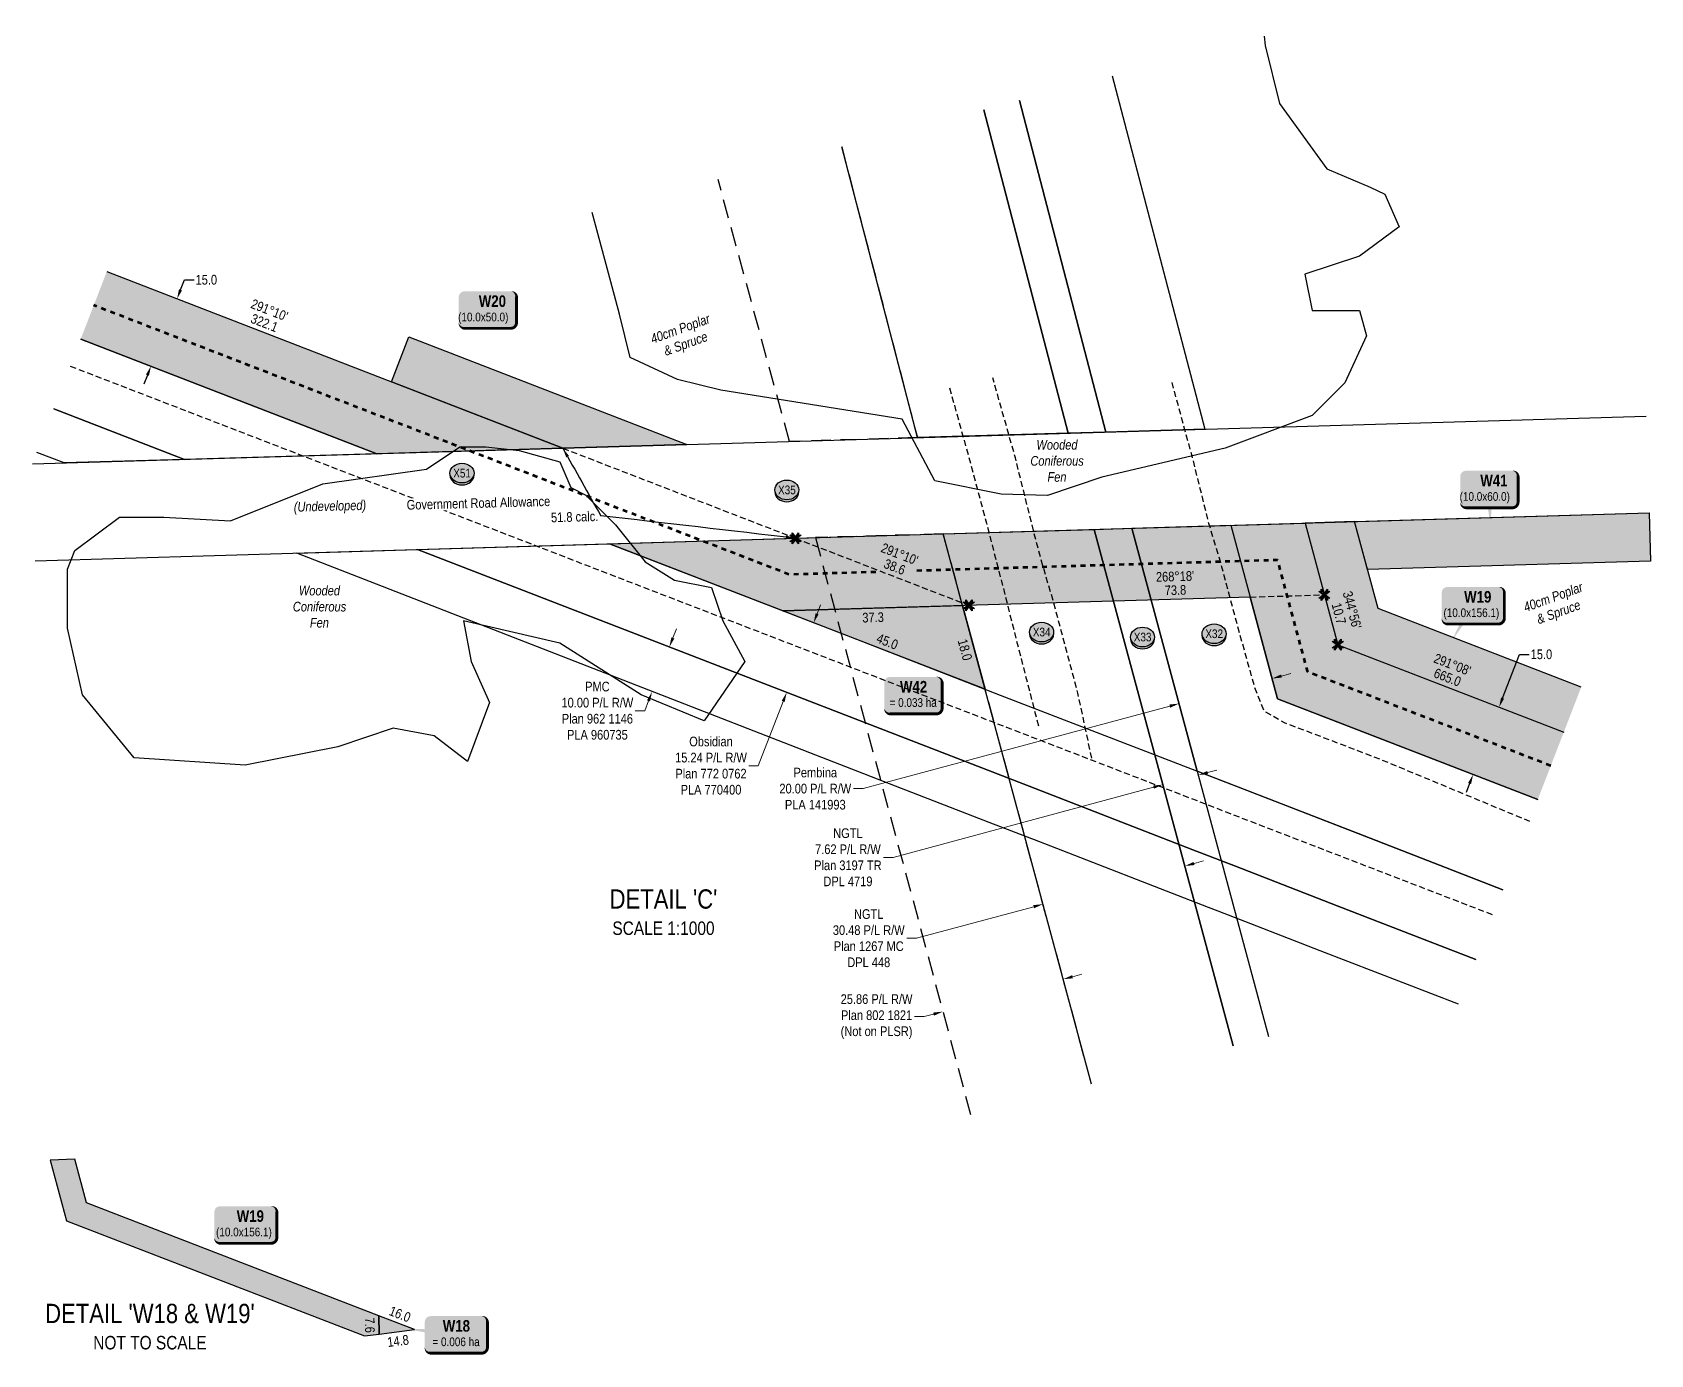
# Model space of a CAD drawing. Extents: x 633209 to 644713, y 5826006 to 5832721.
# Drawn here: x 640671 to 642350, y 5831349 to 5832721 of the extents above; entities that cross this region are included whole.
import ezdxf
from ezdxf.enums import TextEntityAlignment as Align

# ---------------------------------------------------------------- set-up
doc = ezdxf.new("R2010")
doc.units = 0
doc.header["$LTSCALE"] = 5
doc.header["$PDSIZE"] = 0.5
for name, pattern in [('foc-MONUMENT-BDYS', [6, 4, -2]), ('foc-PROPOSED-HP', [2, 1, -1]), ('foc-TRAV', [1.875, 1.25, -0.625]), ('UG_PIPE', [1.875, 1.25, -0.625])]:
    doc.linetypes.add(name, pattern=pattern)
doc.layers.get('Defpoints').update_dxf_attribs({"color": 9})
for name, color, linetype in [('AS-PIPE-UG', 44, 'UG_PIPE'), ('C-RW', 13, 'Continuous'), ('DETAIL-T', 7, 'Continuous'), ('F-RW', 190, 'Continuous'), ('L-BD1', 253, 'Continuous'), ('L-MON', 1, 'Continuous'), ('L-MON-PLAN', 7, 'foc-MONUMENT-BDYS'), ('L-ROAD-T', 7, 'Continuous'), ('L-SEC', 7, 'Continuous'), ('P-CROSSINGS', 250, 'Continuous'), ('P-PROPOSED', 10, 'Continuous'), ('P-PROPOSED-H', 21, 'Continuous'), ('P-TEMP-BLOCKS', 250, 'Continuous'), ('P-TEMP-H', 41, 'Continuous'), ('P-TEMP_WORKSPACE', 46, 'Continuous'), ('P-TRAV', 4, 'foc-TRAV'), ('P-TXT', 4, 'Continuous'), ('T-BUSH-T', 110, 'Continuous'), ('WETLAND', 143, 'Continuous'), ('WETLAND-T', 146, 'Continuous')]:
    doc.layers.add(name, color=color, linetype=linetype)
for name, color, linetype, lineweight in [('C-AR-T', 13, 'Continuous', 9), ('F-AR-T', 190, 'Continuous', 9), ('F-RW-T', 190, 'Continuous', 9), ('P-TEMP-T', 46, 'Continuous', 18), ('PROPOSED HP', 240, 'foc-PROPOSED-HP', 60), ('T-TEXT', 48, 'Continuous', 18)]:
    doc.layers.add(name, color=color, linetype=linetype, lineweight=lineweight)
doc.styles.add('175L', font='ARIALN.TTF', dxfattribs={"height": 20})
doc.styles.add('80', font='ARIALN.TTF', dxfattribs={"height": 10})
doc.styles.add('80CG', font='ARIALN.TTF', dxfattribs={"height": 10})
doc.styles.add('80L', font='ARIALN.TTF', dxfattribs={"height": 10})
doc.styles.add('80LS', font='ARIALNI.TTF', dxfattribs={"height": 10})
doc.styles.add('BOLD', font='ARIALNB.TTF')
doc.styles.add('Crossing', font='ARIALN.TTF', dxfattribs={"height": 10})
doc.styles.add('MtXpl_Arial_Narrow', font='ARIALNI.TTF')
doc.dimstyles.new('Compass 5 000', dxfattribs={"dimscale": 5, "dimtxt": 9, "dimasz": 2, "dimexe": 0.2, "dimexo": 0.0625, "dimgap": 0.5, "dimtad": 0, "dimtih": 1, "dimtoh": 1, "dimzin": 0, "dimdsep": 46, "dimtxsty": '80CG', "dimcen": 0.1, "dimse1": 1, "dimse2": 1, "dimclrd": 256, "dimclrt": 256, "dimaunit": 1, "dimadec": 4, "dimazin": 0, "dimtfac": 0.06, "dimtofl": 0, "dimtmove": 0, "dimatfit": 1, "dimfxl": 0.2, "dimtolj": 1, "dimtzin": 0, "dimlwd": -1, "dimarcsym": 0})

# ---------------------------------------------------------------- blocks, each defined once
blk = doc.blocks.new('*U753')
at = {"true_color": 0xff8aff}
h = blk.add_hatch(color=211, dxfattribs=at)
edge = h.paths.add_edge_path()
edge.add_line((-26.49999999999998, -20), (26.49999999999998, -20))
edge.add_arc((26.49999999999998, -14), 6, 270, 360)
edge.add_line((32.49999999999998, -14), (32.49999999999998, 12.5))
edge.add_arc((26.49999999999998, 12.5), 6, 0, 90)
edge.add_line((26.49999999999998, 18.5), (-26.49999999999998, 18.5))
edge.add_arc((-26.49999999999998, 12.5), 6, 90, 180)
edge.add_line((-32.49999999999998, 12.5), (-32.49999999999998, -14))
edge.add_arc((-26.49999999999998, -14), 6, 180, 270)
at = {"color": 250, "flags": 128}
blk.add_lwpolyline([(-26.49999999999998, -20, 3, 3, 0), (26.49999999999998, -20, 3, 3, 0.414213562373095), (32.49999999999998, -14, 3, 3, 0), (32.49999999999998, 12.5, 3, 0, 0.414213562373095), (26.49999999999998, 18.5, 0, 0, 0), (-26.49999999999998, 18.5, 0, 0, 0.414213562373095), (-32.49999999999998, 12.5, 0, 0, 0), (-32.49999999999998, -14, 0, 3, 0.414213562373095)], format="xyseb", close=True, dxfattribs=at)
at = {"flags": 128}
blk.add_lwpolyline([(-57.10419454064014, 5.793212016230163, 0, 7.499999999999999, 0), (-3.398394867633905e-15, 0, 0, 0, 0)], format="xyseb", dxfattribs=at)
at = {"color": 250}
for tag, p, height, style in [('TEMP_AREA_W1_001', (-9.212824010914055, 2.244292974654144), 12, 'BOLD'), ('ENTER_TEXT_001', (-30.65586630286495, -12.77706553451505), 9, '80')]:
    blk.add_attdef(tag, p, '', height=height, dxfattribs=dict(at, style=style))
blk = doc.blocks.new('*U789')
at = {"true_color": 0xff8aff}
h = blk.add_hatch(color=211, dxfattribs=at)
edge = h.paths.add_edge_path()
edge.add_line((-26.49999999999998, -20), (26.49999999999998, -20))
edge.add_arc((26.49999999999998, -14), 6, 270, 360)
edge.add_line((32.49999999999998, -14), (32.49999999999998, 12.5))
edge.add_arc((26.49999999999998, 12.5), 6, 0, 90)
edge.add_line((26.49999999999998, 18.5), (-26.49999999999998, 18.5))
edge.add_arc((-26.49999999999998, 12.5), 6, 90, 180)
edge.add_line((-32.49999999999998, 12.5), (-32.49999999999998, -14))
edge.add_arc((-26.49999999999998, -14), 6, 180, 270)
at = {"color": 250, "flags": 128}
blk.add_lwpolyline([(-26.49999999999998, -20, 3, 3, 0), (26.49999999999998, -20, 3, 3, 0.414213562373095), (32.49999999999998, -14, 3, 3, 0), (32.49999999999998, 12.5, 3, 0, 0.414213562373095), (26.49999999999998, 18.5, 0, 0, 0), (-26.49999999999998, 18.5, 0, 0, 0.414213562373095), (-32.49999999999998, 12.5, 0, 0, 0), (-32.49999999999998, -14, 0, 3, 0.414213562373095)], format="xyseb", close=True, dxfattribs=at)
at = {"flags": 128}
blk.add_lwpolyline([(-22.73226576332728, -38.55923518154239, 0, 7.5, 0), (-3.398394867633905e-15, 0, 0, 0, 0)], format="xyseb", dxfattribs=at)
at = {"color": 250}
for tag, p, height, style in [('TEMP_AREA_W1_001', (-9.212824010914055, 2.244292974654144), 12, 'BOLD'), ('ENTER_TEXT_001', (-30.65586630286495, -12.77706553451505), 9, '80')]:
    blk.add_attdef(tag, p, '', height=height, dxfattribs=dict(at, style=style))
blk = doc.blocks.new('*U563')
at = {"true_color": 0xff8aff}
h = blk.add_hatch(color=211, dxfattribs=at)
edge = h.paths.add_edge_path()
edge.add_line((-23.99999999999998, -20), (23.99999999999998, -20))
edge.add_arc((23.99999999999998, -14), 6, 270, 360)
edge.add_line((29.99999999999998, -14), (29.99999999999998, 12.5))
edge.add_arc((23.99999999999998, 12.5), 6, 0, 90)
edge.add_line((23.99999999999998, 18.5), (-23.99999999999998, 18.5))
edge.add_arc((-23.99999999999998, 12.5), 6, 90, 180)
edge.add_line((-29.99999999999998, 12.5), (-29.99999999999998, -14))
edge.add_arc((-23.99999999999998, -14), 6, 180, 270)
at = {"color": 250, "flags": 128}
blk.add_lwpolyline([(-23.99999999999998, -20, 3, 3, 0), (23.99999999999998, -20, 3, 3, 0.414213562373095), (29.99999999999998, -14, 3, 3, 0), (29.99999999999998, 12.5, 3, 0, 0.414213562373095), (23.99999999999998, 18.5, 0, 0, 0), (-23.99999999999998, 18.5, 0, 0, 0.414213562373095), (-29.99999999999998, 12.5, 0, 0, 0), (-29.99999999999998, -14, 0, 3, 0.414213562373095)], format="xyseb", close=True, dxfattribs=at)
at = {"flags": 128}
blk.add_lwpolyline([(-20.14958716078456, -12.92449809971666, 0, 7.5, 0), (-3.398394867633905e-15, 0, 0, 0, 0)], format="xyseb", dxfattribs=at)
at = {"color": 250}
for tag, p, height, style in [('TEMP_AREA_W1_001', (-9.212824010914055, 2.244292974654144), 12, 'BOLD'), ('ENTER_TEXT_001', (-30.65586630286495, -12.77706553451505), 9, '80')]:
    blk.add_attdef(tag, p, '', height=height, dxfattribs=dict(at, style=style))
blk = doc.blocks.new('*D591')
at = {"layer": 'Defpoints', "color": 0, "transparency": 16777216}
for p in [(641672.5537290063, 5832721.13047548), (641635.7793413396, 5832711.214450825), (641880.3542747025, 5831950.485172483)]:
    blk.add_point(p, dxfattribs=at)
at = {"layer": 'F-RW-T', "transparency": 16777216}
for p, q in [((641890.009427902, 5831953.088634927), (641899.6645811014, 5831955.692097371)), ((641833.9247338362, 5831937.965685384), (641563.7719064339, 5831865.12036376)), ((641563.7719064339, 5831865.12036376), (641553.7719064336, 5831865.120363759))]:
    blk.add_line(p, q, dxfattribs=at)
for points in [[(641889.5755174947, 5831954.697827127), (641890.4433383092, 5831951.479442727), (641880.3542747025, 5831950.485172483)], [(641833.4908234288, 5831939.574877584), (641834.3586442433, 5831936.356493184), (641843.5798870358, 5831940.569147828)]]:
    blk.add_solid(points, dxfattribs=at)
at = {"layer": 'F-RW-T', "transparency": 16777216, "insert": (641516.7664494072, 5831865.12036376), "char_height": 10, "attachment_point": 5, "style": '80CG'}
blk.add_mtext('\\A1;NGTL\\P7.62 P/L R/W\\PPlan 3197 TR\\PDPL 4719', dxfattribs=at)
blk = doc.blocks.new('*D592')
at = {"layer": 'Defpoints', "color": 0, "transparency": 16777216}
for p in [(641278.3747770581, 5832103.994911849), (641260.3327428738, 5832057.404964725), (641313.4885678794, 5832036.820283456)]:
    blk.add_point(p, dxfattribs=at)
at = {"layer": 'F-RW-T', "transparency": 16777216}
for p, q in [((641335.1417991442, 5832092.735425251), (641338.7529962244, 5832102.060619921)), ((641309.877370799, 5832027.495088785), (641305.906318258, 5832017.240639313)), ((641305.906318258, 5832017.240639313), (641295.906318258, 5832017.240639313))]:
    blk.add_line(p, q, dxfattribs=at)
for points in [[(641333.5876000323, 5832093.337291431), (641336.6959982561, 5832092.133559071), (641331.530602064, 5832083.41023058)], [(641308.3231716871, 5832028.096954965), (641311.4315699108, 5832026.893222605), (641313.4885678794, 5832036.820283456)]]:
    blk.add_solid(points, dxfattribs=at)
at = {"layer": 'F-RW-T', "transparency": 16777216, "insert": (641256.8203700997, 5832017.240639314), "char_height": 10, "attachment_point": 5, "style": '80CG'}
blk.add_mtext('\\A1;PMC\\P10.00 P/L R/W\\PPlan 962 1146\\PPLA 960735', dxfattribs=at)
blk = doc.blocks.new('TEMP')
h = blk.add_hatch(color=255)
h.dxf.hatch_style = 1
h.paths.add_polyline_path([(-1.152061661774314, -0.6656854195645795), (-0.6656854224511335, -0.6656854195645795), (-0.6656854224511333, -1.152061655686338), (-5.273248504522599e-10, -0.2514284436956581), (0.6656854183820542, -1.152061663420681), (0.6656854183820542, -0.6656854208922597), (1.152061656810019, -0.6656854053035203), (0.2514284429676993, 5.273251835191672e-10), (1.152061671303363, 0.6656854258011662), (0.6656854287749412, 0.6656854258011663), (0.6656854131859291, 1.15206166422904), (-5.274159997625816e-10, 0.2514284397220763), (-0.6656854269836914, 1.152061669657268), (-0.6656854269836914, 0.6656854303339061), (-1.152061663105632, 0.6656854303339061), (-0.2514284404497631, 5.273246284076549e-10)])
h.paths.add_polyline_path([(0.5656854229146121, 0.8485281473411305), (0.5656854319800914, 0.5656854258011663), (0.8485281444547581, 0.5656854258011663), (0.08318903393992505, -1.110223024625157e-16), (0.8485281399220184, -0.5656854150320215), (0.5656854183820542, -0.5656854240973189), (0.5656854183820542, -0.8485281365719858), (1.110223024625157e-16, -0.08318903609469996), (-0.5656854224511336, -0.848528132039064), (-0.5656854224511336, -0.5656854195645794), (-0.8485281349258003, -0.5656854195645796), (-0.08318903284889523, 0), (-0.8485281394583577, 0.5656854303339061), (-0.5656854269836913, 0.5656854303339061), (-0.5656854269836913, 0.8485281428085727), (0, 0.08318903069412065)], flags=16)
h = blk.add_hatch(color=1)
h.dxf.hatch_style = 1
h.paths.add_polyline_path([(-0.06915469535651364, -0.01037320604065278), (-0.08318903284889517, 5.551115123125783e-17), (-0.8485281349258, -0.5656854195645791), (-0.5656854224511336, -0.5656854195645792), (-0.5656854224511336, -0.8485281320390639), (0.06915469936647578, 0.01037320361108768), (0.08318903393992527, 1.110223024625157e-16), (0.8485281444547581, 0.5656854258011663), (0.5656854319800914, 0.5656854258011663), (0.5656854229146121, 0.8485281473411306)])
at = {"color": 1}
for p, q in [((-0.0831890328488953, 0), (0.0831890339399252, 0)), ((0, 0.0831890306941205), (0, -0.08318903609469999))]:
    blk.add_line(p, q, dxfattribs=at)
at = {"color": 255, "flags": 128}
blk.add_lwpolyline([(-0.251428440449763, 5.27325e-10), (-1.152061663105632, 0.6656854303339061), (-0.6656854269836914, 0.6656854303339061), (-0.6656854269836914, 1.152061669657268), (-5.274159999999999e-10, 0.2514284397220763), (0.6656854131859291, 1.15206166422904), (0.6656854287749412, 0.6656854258011663), (1.152061671303363, 0.6656854258011663), (0.2514284429676991, 5.27325e-10), (1.152061656810019, -0.6656854053035204), (0.6656854183820542, -0.6656854208922596), (0.6656854183820542, -1.152061663420681), (-5.27325e-10, -0.2514284436956586), (-0.6656854224511335, -1.152061655686338), (-0.6656854224511335, -0.6656854195645793), (-1.152061661774314, -0.6656854195645793)], close=True, dxfattribs=at)
at = {"color": 1, "flags": 128}
blk.add_lwpolyline([(-0.0831890328488953, 0), (-0.8485281394583578, 0.5656854303339061), (-0.5656854269836913, 0.5656854303339061), (-0.5656854269836913, 0.8485281428085727), (0, 0.0831890306941205), (0.5656854229146121, 0.8485281473411305), (0.5656854319800914, 0.5656854258011663), (0.8485281444547581, 0.5656854258011663), (0.0831890339399252, 0), (0.8485281399220184, -0.5656854150320214), (0.5656854183820542, -0.5656854240973189), (0.5656854183820542, -0.8485281365719856), (0, -0.08318903609469999), (-0.5656854224511335, -0.848528132039064), (-0.5656854224511335, -0.5656854195645792), (-0.8485281349258001, -0.5656854195645792)], close=True, dxfattribs=at)
blk = doc.blocks.new('xing2')
h = blk.add_hatch(color=50)
h.dxf.hatch_style = 1
edge = h.paths.add_edge_path()
edge.add_ellipse((0, 0), major_axis=(-12.5, 0), ratio=0.8162973455633619, start_angle=0, end_angle=360)
h = blk.add_hatch(color=250)
h.dxf.hatch_style = 1
edge = h.paths.add_edge_path()
edge.add_ellipse((0, -2.047489049626165), major_axis=(-12.5, 0), ratio=0.8162973455633619, start_angle=0, end_angle=180)
edge.add_line((12.5, -2.047489049626165), (12.5, 0))
edge.add_ellipse((0, 0), major_axis=(-12.5, 0), ratio=0.8162973455633619, start_angle=0, end_angle=180, ccw=False)
edge.add_line((-12.5, 0), (-12.5, -2.047489049626165))
at = {"color": 250}
blk.add_ellipse((0, 0), major_axis=(-12.5, 0), ratio=0.8162973455633619, dxfattribs=at)
blk.add_ellipse((0, -2.047489049626165), major_axis=(-12.5, 0), ratio=0.8162973455633619, start_param=0, end_param=3.141592653589793, dxfattribs=at)
at = {"color": 250, "style": 'Crossing'}
blk.add_attdef('CROSSING', text='', height=9, dxfattribs=at).set_placement((0.08916442567715421, 0.0199513138486509), align=Align.MIDDLE_CENTER)
at = {"color": 250, "style": 'Crossing', "flags": 1}
for tag, p in [('OWNER', (0.08916442567715421, -12.49201765665748)), ('DESCRIPTION', (0.08916442567715421, -25.770021277247)), ('LOCATION', (0.08916442567715421, -39.30337514164421)), ('DWG_REF', (0.08916442567715421, -52.83672900604233))]:
    blk.add_attdef(tag, text='', height=9, dxfattribs=at).set_placement(p, align=Align.MIDDLE_CENTER)
blk = doc.blocks.new('*D594')
at = {"layer": 'C-AR-T', "transparency": 16777216}
for p, q in [((641484.8213135276, 5832117.846312023), (641488.4317634539, 5832127.171795995)), ((641449.6367810068, 5832026.967667861), (641423.7993771047, 5831960.231859053)), ((641423.7993771047, 5831960.231859053), (641413.799377105, 5831960.231859054))]:
    blk.add_line(p, q, dxfattribs=at)
for points in [[(641483.2670661989, 5832118.448053678), (641486.3755608567, 5832117.244570368), (641481.2108636014, 5832108.52082805)], [(641448.082533678, 5832027.569409516), (641451.1910283358, 5832026.365926206), (641453.247230933, 5832036.293151833)]]:
    blk.add_solid(points, dxfattribs=at)
at = {"layer": 'Defpoints', "color": 0, "transparency": 16777216}
for p in [(641531.8769373058, 5832088.904975124), (641453.247230933, 5832036.293151833), (641503.9133046374, 5832016.677298907)]:
    blk.add_point(p, dxfattribs=at)
at = {"layer": 'C-AR-T', "transparency": 16777216, "insert": (641374.7134289471, 5831960.231859053), "char_height": 10, "attachment_point": 5, "style": '80CG'}
blk.add_mtext('\\A1;Obsidian\\P15.24 P/L R/W\\PPlan 772 0762\\PPLA 770400', dxfattribs=at)
blk = doc.blocks.new('*D595')
at = {"layer": 'Defpoints', "color": 0, "transparency": 16777216}
for p in [(640816.90294067, 5832446.117703412), (640820.6501712217, 5832444.666898763), (640789.8326666835, 5832376.198877471)]:
    blk.add_point(p, dxfattribs=at)
at = {"layer": 'P-TXT', "transparency": 16777216}
for p, q in [((640824.2606831663, 5832453.992358725), (640828.2864554934, 5832464.390379622)), ((640828.2864554934, 5832464.390379622), (640838.2864554932, 5832464.390379622)), ((640789.9693852905, 5832365.422612861), (640786.3588733457, 5832356.097152899))]:
    blk.add_line(p, q, dxfattribs=at)
for points in [[(640822.7064398392, 5832454.594110715), (640825.8149264932, 5832453.390606734), (640820.6501712217, 5832444.666898763)], [(640788.4151419634, 5832366.024364851), (640791.5236286174, 5832364.82086087), (640793.5798972351, 5832374.748072822)]]:
    blk.add_solid(points, dxfattribs=at)
at = {"layer": 'P-TXT', "transparency": 16777216, "insert": (640851.0388429426, 5832464.390379622), "char_height": 10, "attachment_point": 5, "style": '80CG'}
blk.add_mtext('\\A1;15.0', dxfattribs=at)
blk = doc.blocks.new('*D596')
at = {"layer": 'Defpoints', "color": 0, "transparency": 16777216}
for p in [(642192.4933861352, 5832021.022293721), (642196.9483564494, 5832019.300671305), (642169.9217170742, 5831949.364967074)]:
    blk.add_point(p, dxfattribs=at)
at = {"layer": 'P-TXT', "transparency": 16777216}
for p, q in [((642196.0980782884, 5832030.350004828), (642213.6422821057, 5832075.7484072)), ((642213.6422821057, 5832075.7484072), (642223.6422821055, 5832075.748407199)), ((642161.8620546069, 5831941.758878385), (642158.2573624537, 5831932.431167278))]:
    blk.add_line(p, q, dxfattribs=at)
for points in [[(642194.5434597707, 5832030.950786853), (642197.6526968062, 5832029.749222802), (642192.4933861352, 5832021.022293721)], [(642160.3074360893, 5831942.35966041), (642163.4166731248, 5831941.158096359), (642165.4667467601, 5831951.086589491)]]:
    blk.add_solid(points, dxfattribs=at)
at = {"layer": 'P-TXT', "transparency": 16777216, "insert": (642236.3946695542, 5832075.748407199), "char_height": 10, "attachment_point": 5, "style": '80CG'}
blk.add_mtext('\\A1;15.0', dxfattribs=at)
blk = doc.blocks.new('*D597')
at = {"layer": 'Defpoints', "color": 0, "transparency": 16777216}
for p in [(641948.1212949248, 5832083.364930538), (641851.5889702016, 5832057.380610518), (641956.9317648627, 5832050.633839466)]:
    blk.add_point(p, dxfattribs=at)
at = {"layer": 'F-RW-T', "transparency": 16777216}
for p, q in [((641966.5880518104, 5832053.233093663), (641976.244338758, 5832055.832347861)), ((641850.7431531921, 5832022.050265247), (641532.467728232, 5831936.377714415)), ((641532.467728232, 5831936.377714415), (641522.4677282325, 5831936.377714415))]:
    blk.add_line(p, q, dxfattribs=at)
for points in [[(641966.1548427774, 5832054.842474822), (641967.0212608434, 5832051.623712505), (641956.9317648627, 5832050.633839466)], [(641850.3099441591, 5832023.659646407), (641851.1763622251, 5832020.440884089), (641860.3994401398, 5832024.649519445)]]:
    blk.add_solid(points, dxfattribs=at)
at = {"layer": 'F-RW-T', "transparency": 16777216, "insert": (641482.9281647943, 5831936.377714415), "char_height": 10, "attachment_point": 5, "style": '80CG'}
blk.add_mtext('\\A1;Pembina\\P20.00 P/L R/W\\PPLA 141993', dxfattribs=at)
blk = doc.blocks.new('*D598')
at = {"layer": 'Defpoints', "color": 0, "transparency": 16777216}
for p in [(641719.2011085679, 5831816.533743211), (641880.2661394847, 5831804.310149328), (641733.1508766161, 5831764.710045682)]:
    blk.add_point(p, dxfattribs=at)
at = {"layer": 'F-RW-T', "transparency": 16777216}
for p, q in [((641875.9726583855, 5831858.733101049), (641885.6289453341, 5831861.332355243)), ((641709.544821619, 5831813.934489017), (641587.8600239295, 5831781.179691816)), ((641587.8600239295, 5831781.179691816), (641577.8600239295, 5831781.179691816))]:
    blk.add_line(p, q, dxfattribs=at)
for points in [[(641875.539449353, 5831860.342482207), (641876.4058674178, 5831857.123719891), (641866.3163714367, 5831856.133846856)], [(641709.1116125865, 5831815.543870175), (641709.9780306513, 5831812.325107859), (641719.2011085679, 5831816.533743211)]]:
    blk.add_solid(points, dxfattribs=at)
at = {"layer": 'F-RW-T', "transparency": 16777216, "insert": (641538.388673315, 5831781.179691815), "char_height": 10, "attachment_point": 5, "style": '80CG'}
blk.add_mtext('\\A1;NGTL\\P30.48 P/L R/W\\PPlan 1267 MC\\PDPL 448', dxfattribs=at)
blk = doc.blocks.new('*D599')
at = {"layer": 'Defpoints', "color": 0, "transparency": 16777216}
for p in [(641730.5065489868, 5831774.533781481), (641605.6902531188, 5831740.936055705), (641615.3538227926, 5831705.035680197)]:
    blk.add_point(p, dxfattribs=at)
at = {"layer": 'F-AR-T', "transparency": 16777216}
for p, q in [((641749.8264056086, 5831741.232660171), (641759.4826925562, 5831743.831914367)), ((641596.0412488952, 5831699.837171802), (641586.041248895, 5831699.837171803)), ((641605.6975358448, 5831702.436426001), (641596.0412488952, 5831699.837171802))]:
    blk.add_line(p, q, dxfattribs=at)
for points in [[(641749.3931965756, 5831742.842041329), (641750.2596146415, 5831739.623279013), (641740.1701186607, 5831738.633405973)], [(641605.2643268118, 5831704.045807159), (641606.1307448777, 5831700.827044843), (641615.3538227926, 5831705.035680197)]]:
    blk.add_solid(points, dxfattribs=at)
at = {"layer": 'F-AR-T', "transparency": 16777216, "insert": (641546.5016854573, 5831699.837171803), "char_height": 10, "attachment_point": 5, "style": '80CG'}
blk.add_mtext('\\A1;25.86 P/L R/W\\PPlan 802 1821\\P(Not on PLSR)', dxfattribs=at)
blk = doc.blocks.new('*U593')
at = {"true_color": 0xff8aff}
h = blk.add_hatch(color=211, dxfattribs=at)
edge = h.paths.add_edge_path()
edge.add_line((-26.49999999999998, -20), (26.49999999999998, -20))
edge.add_arc((26.49999999999998, -14), 6, 270, 360)
edge.add_line((32.49999999999998, -14), (32.49999999999998, 12.5))
edge.add_arc((26.49999999999998, 12.5), 6, 0, 90)
edge.add_line((26.49999999999998, 18.5), (-26.49999999999998, 18.5))
edge.add_arc((-26.49999999999998, 12.5), 6, 90, 180)
edge.add_line((-32.49999999999998, 12.5), (-32.49999999999998, -14))
edge.add_arc((-26.49999999999998, -14), 6, 180, 270)
at = {"color": 250, "flags": 128}
blk.add_lwpolyline([(-26.49999999999998, -20, 3, 3, 0), (26.49999999999998, -20, 3, 3, 0.414213562373095), (32.49999999999998, -14, 3, 3, 0), (32.49999999999998, 12.5, 3, 0, 0.414213562373095), (26.49999999999998, 18.5, 0, 0, 0), (-26.49999999999998, 18.5, 0, 0, 0.414213562373095), (-32.49999999999998, 12.5, 0, 0, 0), (-32.49999999999998, -14, 0, 3, 0.414213562373095)], format="xyseb", close=True, dxfattribs=at)
at = {"flags": 128}
blk.add_lwpolyline([(-28.65254932105801, -14.29756625078088, 0, 7.5, 0), (-3.398394867633905e-15, 0, 0, 0, 0)], format="xyseb", dxfattribs=at)
at = {"color": 250}
for tag, p, height, style in [('TEMP_AREA_W1_001', (-9.212824010914055, 2.244292974654144), 12, 'BOLD'), ('ENTER_TEXT_001', (-30.65586630286495, -12.77706553451505), 9, '80')]:
    blk.add_attdef(tag, p, '', height=height, dxfattribs=dict(at, style=style))
blk = doc.blocks.new('*U790')
at = {"true_color": 0xff8aff}
h = blk.add_hatch(color=211, dxfattribs=at)
edge = h.paths.add_edge_path()
edge.add_line((-23.99999999999998, -20), (23.99999999999998, -20))
edge.add_arc((23.99999999999998, -14), 6, 270, 360)
edge.add_line((29.99999999999998, -14), (29.99999999999998, 12.5))
edge.add_arc((23.99999999999998, 12.5), 6, 0, 90)
edge.add_line((23.99999999999998, 18.5), (-23.99999999999998, 18.5))
edge.add_arc((-23.99999999999998, 12.5), 6, 90, 180)
edge.add_line((-29.99999999999998, 12.5), (-29.99999999999998, -14))
edge.add_arc((-23.99999999999998, -14), 6, 180, 270)
at = {"color": 250, "flags": 128}
blk.add_lwpolyline([(-23.99999999999998, -20, 3, 3, 0), (23.99999999999998, -20, 3, 3, 0.414213562373095), (29.99999999999998, -14, 3, 3, 0), (29.99999999999998, 12.5, 3, 0, 0.414213562373095), (23.99999999999998, 18.5, 0, 0, 0), (-23.99999999999998, 18.5, 0, 0, 0.414213562373095), (-29.99999999999998, 12.5, 0, 0, 0), (-29.99999999999998, -14, 0, 3, 0.414213562373095)], format="xyseb", close=True, dxfattribs=at)
at = {"flags": 128}
blk.add_lwpolyline([(1.252473677398834, -40.03132966987257, 0, 7.5, 0), (-3.398394867633905e-15, 0, 0, 0, 0)], format="xyseb", dxfattribs=at)
at = {"color": 250}
for tag, p, height, style in [('TEMP_AREA_W1_001', (-9.212824010914055, 2.244292974654144), 12, 'BOLD'), ('ENTER_TEXT_001', (-30.65586630286495, -12.77706553451505), 9, '80')]:
    blk.add_attdef(tag, p, '', height=height, dxfattribs=dict(at, style=style))
blk = doc.blocks.new('*U791')
at = {"true_color": 0xff8aff}
h = blk.add_hatch(color=211, dxfattribs=at)
edge = h.paths.add_edge_path()
edge.add_line((-23.99999999999998, -20), (23.99999999999998, -20))
edge.add_arc((23.99999999999998, -14), 6, 270, 360)
edge.add_line((29.99999999999998, -14), (29.99999999999998, 12.5))
edge.add_arc((23.99999999999998, 12.5), 6, 0, 90)
edge.add_line((23.99999999999998, 18.5), (-23.99999999999998, 18.5))
edge.add_arc((-23.99999999999998, 12.5), 6, 90, 180)
edge.add_line((-29.99999999999998, 12.5), (-29.99999999999998, -14))
edge.add_arc((-23.99999999999998, -14), 6, 180, 270)
at = {"color": 250, "flags": 128}
blk.add_lwpolyline([(-23.99999999999998, -20, 3, 3, 0), (23.99999999999998, -20, 3, 3, 0.414213562373095), (29.99999999999998, -14, 3, 3, 0), (29.99999999999998, 12.5, 3, 0, 0.414213562373095), (23.99999999999998, 18.5, 0, 0, 0), (-23.99999999999998, 18.5, 0, 0, 0.414213562373095), (-29.99999999999998, 12.5, 0, 0, 0), (-29.99999999999998, -14, 0, 3, 0.414213562373095)], format="xyseb", close=True, dxfattribs=at)
at = {"flags": 128}
blk.add_lwpolyline([(19.64644606563466, -10.90124330751067, 0, 7.499999999999999, 0), (-3.398394867633905e-15, 0, 0, 0, 0)], format="xyseb", dxfattribs=at)
at = {"color": 250}
for tag, p, height, style in [('TEMP_AREA_W1_001', (-9.212824010914055, 2.244292974654144), 12, 'BOLD'), ('ENTER_TEXT_001', (-30.65586630286495, -12.77706553451505), 9, '80')]:
    blk.add_attdef(tag, p, '', height=height, dxfattribs=dict(at, style=style))

msp = doc.modelspace()

# ---------------------------------------------------------------- hatches: boundary and pattern name
at = {"layer": 'P-PROPOSED-H'}
h = msp.add_hatch(color=256, dxfattribs=at)
h.dxf.hatch_style = 1
h.paths.add_polyline_path([(640747.7999172619, 5832472.87212543), (640720.7296432735, 5832402.953299483), (641028.1144059154, 5832283.94401076), (641220.9870511121, 5832289.669601943)])
h = msp.add_hatch(color=256, dxfattribs=at)
h.dxf.hatch_style = 1
h.paths.add_polyline_path([(642232.6061733618, 5831925.140571063), (642259.6328127382, 5831995.076275303), (642025.1387354967, 5832085.696466097), (641991.1620967211, 5832211.92043236), (641269.4764041859, 5832190.496568923), (641449.4182517969, 5832120.828993003), (641934.1633326797, 5832135.21906963), (641962.6275840873, 5832029.473744678)])
at = {"layer": 'P-TEMP-H'}
h = msp.add_hatch(color=256, dxfattribs=at)
h.dxf.hatch_style = 1
h.paths.add_polyline_path([(641220.9870511121, 5832289.669601946), (641043.1963897666, 5832358.50430912), (641061.2432390947, 5832405.116859787), (641349.5732330229, 5832293.484951987)])
h = msp.add_hatch(color=256, dxfattribs=at)
h.dxf.hatch_style = 1
h.paths.add_polyline_path([(642259.6328127373, 5831995.076275303), (642277.6505723243, 5832041.700078129), (642066.8128364406, 5832123.178280383), (642042.5110835066, 5832213.459831288), (641991.1620967211, 5832211.92043236), (642025.1387354963, 5832085.696466097)])
h = msp.add_hatch(color=256, dxfattribs=at)
h.dxf.hatch_style = 1
h.paths.add_polyline_path([(642042.5110835102, 5832213.459831097), (642348.220317475, 5832222.527676162), (642349.702279843, 5832172.565466065), (642055.8649926573, 5832163.849762717)])
h = msp.add_hatch(color=256, dxfattribs=at)
h.dxf.hatch_style = 1
h.paths.add_polyline_path([(641449.4182518001, 5832120.828992858), (641635.7442392346, 5832126.360240871), (641659.1409947848, 5832039.658397229)])
h = msp.add_hatch(color=256, dxfattribs=at)
h.dxf.hatch_style = 1
h.paths.add_polyline_path([(640688.8956806062, 5831551.044435947), (640705.8839999967, 5831487.932452778), (641015.0377048516, 5831368.46006336), (641030.4080478695, 5831370.414146596), (641029.9113157492, 5831389.505540543), (640726.7210504689, 5831506.673359958), (640714.5701739972, 5831551.814135384)])
h = msp.add_hatch(color=256, dxfattribs=at)
h.dxf.hatch_style = 1
h.paths.add_polyline_path([(641029.9113157492, 5831389.505540543), (641030.4080478695, 5831370.414146596), (641067.2072137066, 5831375.092547987)])

# ---------------------------------------------------------------- linework, layer by layer
at = {"layer": 'AS-PIPE-UG', "flags": 128}
for points in [[(640709.8447606207, 5832374.839132013), (642186.3384168793, 5831805.415432954)], [(641769.8225840814, 5831967.888744679), (641755.4875840874, 5832035.298744727), (641730.1675840874, 5832129.843744724), (641719.0775840876, 5832167.623744681), (641709.3275840825, 5832204.118744674), (641690.5375840876, 5832279.573744677), (641667.0875840813, 5832362.748744715)], [(641622.182584087, 5832352.253744678), (641644.5775840826, 5832271.658744712), (641660.5475840832, 5832211.958744675), (641672.6175840818, 5832164.918744676), (641677.4875840815, 5832146.233744675), (641697.2625840771, 5832068.193744678), (641715.1475840877, 5831998.918744684)], [(641852.7375840871, 5832357.973744682), (641873.9375840827, 5832280.298744715), (641890.7225840873, 5832212.918744714), (641902.9275840876, 5832172.283744724), (641913.3725840868, 5832133.67374476), (641923.107584077, 5832097.283744681), (641938.5875840875, 5832041.773744713), (641948.1475840815, 5832017.378744678), (641969.4525840812, 5832004.983744725), (642007.7875840829, 5831990.438744713), (642070.3575840769, 5831966.49374468), (642223.9259987897, 5831902.679246414)]]:
    msp.add_lwpolyline(points, dxfattribs=at)
at = {"layer": 'C-RW'}
for points in [[(640720.7296432733, 5832402.953299485), (641028.1144059098, 5832283.94401076), (640828.2422620623, 5832278.010633451), (640692.6878955851, 5832330.525289384)], [(642168.4775703601, 5831759.197667459), (642024.5327496025, 5831814.950717163), (641918.8884053053, 5831855.922559022), (641874.8404314612, 5831872.981971893), (641698.636167059, 5831941.249064085), (641550.1799764945, 5831998.764716299), (641070.2303671478, 5832184.581778135), (641269.4764041832, 5832190.496568923), (641525.5939528341, 5832091.336262398), (641674.9068984484, 5832033.557564042), (641849.8239044206, 5831965.902943116), (641893.8527271267, 5831948.87824979), (641947.2588593824, 5831928.23946035), (642052.6227984893, 5831887.521586417), (642196.3620022888, 5831831.353045674)]]:
    msp.add_lwpolyline(points, dxfattribs=at)
at = {"layer": 'F-RW'}
for points in [[(641791.1192420607, 5832675.896651084), (641887.2646732923, 5832309.448628891), (641784.5586564455, 5832306.399712011), (641694.6804437994, 5832650.593881566)], [(641694.6804437994, 5832650.593881566), (641784.5586564455, 5832306.399712011), (641745.4276640174, 5832305.238074735), (641657.7937258639, 5832640.915866708)], [(641657.7937258639, 5832640.915866708), (641745.4276640174, 5832305.238074735), (641588.9036943412, 5832300.591525391), (641510.3725238, 5832602.236779401)], [(640692.6865177632, 5832330.521730702), (640828.2422620623, 5832278.010633451), (640703.5740349202, 5832274.309749399), (640675.1793955624, 5832285.303221611)], [(642196.3620022888, 5831831.353045674), (642052.6227984893, 5831887.521586417), (641879.2793821978, 5831954.510116116), (641811.4265672301, 5832206.584827847), (641914.1325840806, 5832209.63374471), (641962.6275840873, 5832029.473744678), (642232.6061733636, 5831925.140571067)], [(641769.4456367035, 5831629.874207398), (641615.7716051374, 5832200.776641211), (641772.2955748141, 5832205.423190509), (641916.5608995669, 5831669.47431104)], [(641916.5608995669, 5831669.47431104), (641772.2955748141, 5832205.423190509), (641811.4265672301, 5832206.584827847), (641879.2793821978, 5831954.510116116), (641953.3397152898, 5831679.374336977)], [(642150.4730045062, 5831712.608005518), (642006.7978064121, 5831768.270026896), (641935.004863887, 5831796.07108678), (641901.0624014062, 5831809.224318957), (641890.9653831496, 5831813.127716877), (641714.7633869011, 5831881.384267569), (641663.3922407934, 5831901.296623452), (641566.2157462438, 5831938.95126494), (640944.9360331979, 5832180.862307559), (641070.2303671478, 5832184.581778135), (641550.1799764945, 5831998.764716299), (641698.636167059, 5831941.249064085), (641874.8404314612, 5831872.981971893), (641918.8884053053, 5831855.922559022), (642024.5327496025, 5831814.950717163), (642168.4775703601, 5831759.197667459)]]:
    msp.add_lwpolyline(points, dxfattribs=at)
at = {"layer": 'L-MON-PLAN'}
for points in [[(641510.3725449392, 5832602.236784949), (641588.9036943412, 5832300.591525391), (641456.104814554, 5832296.6492759), (641382.033426129, 5832568.564287965)], [(641769.4456367012, 5831629.874207398), (641615.7716051374, 5832200.776641211), (641482.9727253483, 5832196.834391721), (641644.629340839, 5831596.276481668)]]:
    msp.add_lwpolyline(points, dxfattribs=at)
at = {"layer": 'L-SEC'}
for p, q in [((640670.5423559308, 5832273.326380578), (642345.2362782783, 5832323.043467348)), ((640673.5251233836, 5832172.853427488), (642348.220317475, 5832222.527676162))]:
    msp.add_line(p, q, dxfattribs=at)
at = {"layer": 'P-PROPOSED', "flags": 128}
for points in [[(640747.7999172617, 5832472.872125429), (641220.9870511121, 5832289.669601943), (641028.1144059154, 5832283.94401076), (640720.7296432747, 5832402.953299486)], [(642232.6061733636, 5831925.140571067), (641962.6275840873, 5832029.473744678), (641934.1633326797, 5832135.21906963), (641449.4182517969, 5832120.828993003), (641269.4764041859, 5832190.496568923), (641462.349049387, 5832196.222160107), (641991.1620967211, 5832211.92043236), (642025.1387354967, 5832085.696466097), (642259.6328127414, 5831995.076275296)]]:
    msp.add_lwpolyline(points, dxfattribs=at)
at = {"layer": 'P-TEMP_WORKSPACE', "flags": 128}
for points in [[(641220.9870511121, 5832289.669601946), (641043.1963897666, 5832358.50430912), (641061.2432390947, 5832405.116859787), (641349.5732330229, 5832293.484951987)], [(642042.5110835102, 5832213.459831097), (642348.220317475, 5832222.527676162), (642349.702279843, 5832172.565466065), (642055.8649926573, 5832163.849762717)], [(641449.4182518001, 5832120.828992858), (641635.7442392346, 5832126.360240871), (641659.1409947848, 5832039.658397229)], [(640688.8956806062, 5831551.044435947), (640705.8839999967, 5831487.932452778), (641015.0377048516, 5831368.46006336), (641030.4080478695, 5831370.414146596), (641029.9113157492, 5831389.505540543), (640726.7210504689, 5831506.673359958), (640714.5701739972, 5831551.814135384)], [(641029.9113157492, 5831389.505540543), (641030.4080478695, 5831370.414146596), (641067.2072137066, 5831375.092547987)]]:
    msp.add_lwpolyline(points, close=True, dxfattribs=at)
msp.add_lwpolyline([(642277.6505723252, 5832041.700078125), (642066.8128364406, 5832123.178280383), (642042.5110835066, 5832213.459831288), (641991.1620967211, 5832211.92043236), (642025.1387354963, 5832085.696466097), (642259.6328127387, 5831995.076275303)], dxfattribs=at)
at = {"layer": 'P-TRAV', "flags": 128}
for points in [[(641220.9870511121, 5832289.669601946), (641462.349049387, 5832196.222160109)], [(641462.349049387, 5832196.222160109), (641642.2908969934, 5832126.554584158)], [(641934.1633326793, 5832135.21906963), (642011.1928453193, 5832137.505757278)]]:
    msp.add_lwpolyline(points, dxfattribs=at)
at = {"layer": 'PROPOSED HP', "flags": 128}
for points in [[(641545.584904958, 5832161.1884358), (641455.9141649782, 5832158.526482382), (640734.269063055, 5832437.923774301)], [(642246.1152171646, 5831960.097358661), (641993.8732698959, 5832057.576210387), (641962.6505278581, 5832173.569389218), (641587.1279030911, 5832162.421675588)]]:
    msp.add_lwpolyline(points, dxfattribs=at)
at = {"layer": 'WETLAND'}
msp.add_lwpolyline([(641948.6112727481, 5832717.218034439), (641949.6441521606, 5832707.405680039), (641964.7011743726, 5832647.17759114), (642013.6364966617, 5832579.420991057), (642058.8075633426, 5832560.599713266), (642073.8645855661, 5832553.071202161), (642088.921607806, 5832519.192902173), (642047.5147966542, 5832489.07885766), (641991.0509632956, 5832470.257579873), (641998.579474414, 5832432.615024272), (642047.5147966687, 5832432.615024317), (642055.0433077837, 5832406.265235365), (642032.4577744283, 5832357.329913131), (641998.5794743999, 5832323.451613087), (641908.2373409953, 5832289.573313069), (641780.2526520214, 5832259.459268628), (641723.7888186263, 5832240.637990819), (641675.9289979695, 5832242.020778569), (641607.0968963277, 5832255.695013081), (641573.2185963086, 5832319.687357559), (641385.0058183905, 5832349.801402026), (641339.8347516867, 5832361.094168682), (641290.8994294399, 5832383.679702053), (641279.6066627413, 5832428.850768722), (641264.5496405215, 5832485.314602106), (641251.4837219055, 5832534.311796892)], dxfattribs=at)
msp.add_lwpolyline([(641409.9728195384, 5832068.173628988), (641367.7209714281, 5832006.7163954), (641302.4226607297, 5832033.603935093), (641217.9189645146, 5832087.379014526), (641118.050959898, 5832110.425477128), (641125.733114101, 5832068.173628999), (641144.9384996159, 5832025.92178088), (641121.8920370009, 5831964.464547291), (641087.3223431082, 5831991.352086977), (641045.0704949998, 5831999.034241205), (640987.4543384862, 5831979.828855704), (640891.4274109803, 5831960.623470194), (640776.1950979638, 5831968.305624389), (640722.4200185618, 5832033.6039351), (640707.0557101561, 5832102.743322887), (640707.0557101575, 5832164.200556516), (640714.7378643553, 5832183.405942013), (640760.8307895605, 5832217.975635901), (640806.9237147759, 5832217.975635909), (640876.0631025863, 5832214.134558851), (640972.0900300824, 5832252.545329837), (641079.6401888914, 5832267.909638216), (641114.2098828019, 5832290.956100822), (641141.097422501, 5832290.9561008), (641175.6671164085, 5832287.115023721), (641217.9189645146, 5832275.591792403), (641229.4421958147, 5832248.704252742), (641244.8065042137, 5832241.022098523), (641275.5351210152, 5832210.293481707), (641306.2637378275, 5832171.882710725), (641336.9923546378, 5832152.677325216), (641375.4031256341, 5832144.995171031), (641386.9263569351, 5832110.425477132), (641409.9728195384, 5832068.173628988)], close=True, dxfattribs=at)

# ---------------------------------------------------------------- block references
at = {"layer": 'L-MON', "color": 5, "xscale": 4.9984184, "yscale": 4.9984184, "zscale": 4.9984184}
for p in [(641462.349049387, 5832196.222160109), (642011.1928453193, 5832137.505757278), (641642.2908969934, 5832126.554584158), (642025.1387354963, 5832085.696466097)]:
    msp.add_blockref('TEMP', p, dxfattribs=at)
at = {"layer": 'P-CROSSINGS', "color": 4, "xscale": 0.99968368, "yscale": 0.99968368, "zscale": 0.99968368}
msp.add_blockref('xing2', (641116.3355056073, 5832263.756042717), dxfattribs=at).add_auto_attribs({'CROSSING': 'X51'})
at = {"layer": 'P-CROSSINGS', "xscale": 0.99968368, "yscale": 0.99968368, "zscale": 0.99968368}
for p, values in [((641453.3649680755, 5832246.33881978), {'CROSSING': 'X35'}), ((641717.7358117899, 5832098.868212143), {'CROSSING': 'X34'}), ((641822.4771173971, 5832093.702798318), {'CROSSING': 'X33'}), ((641896.747660243, 5832097.12441271), {'CROSSING': 'X32'})]:
    msp.add_blockref('xing2', p, dxfattribs=at).add_auto_attribs(values)
at = {"layer": 'P-TEMP-BLOCKS', "color": 3, "xscale": 0.99968368, "yscale": 0.99968368, "zscale": 0.99968368}
for name, p, values in [('*U563', (641142.9746990661, 5832434.030155371), {'TEMP_AREA_W1_001': 'W20', 'ENTER_TEXT_001': '(10.0x50.0)'}), ('*U790', (642182.1667295109, 5832247.821135768), {'TEMP_AREA_W1_001': 'W41', 'ENTER_TEXT_001': '(10.0x60.0)'}), ('*U789', (642165.4053915837, 5832127.207575448), {'TEMP_AREA_W1_001': 'W19', 'ENTER_TEXT_001': '(10.0x156.1)'}), ('*U593', (640891.7902436566, 5831484.648612147), {'TEMP_AREA_W1_001': 'W19', 'ENTER_TEXT_001': '(10.0x156.1)'})]:
    msp.add_blockref(name, p, dxfattribs=at).add_auto_attribs(values)
at = {"layer": 'P-TEMP-BLOCKS', "color": 3}
ref = msp.add_blockref('*U791', (641584.5713606953, 5832033.904217655), dxfattribs=dict(at, xscale=0.99968368, yscale=0.99968368, zscale=0.99968368))
ref.add_attrib('TEMP_AREA_W1_001', 'W42', (641570.7667246667, 5832036.147800715), dxfattribs={"layer": '0', "color": 250, "height": 11.99620415999991, "style": 'BOLD'})
ref.add_attrib('ENTER_TEXT_001', '= 0.033 ha', (641560.0133059802, 5832021.247800825), dxfattribs={"layer": '0', "color": 250, "height": 8.99715312, "style": '80'})
ref = msp.add_blockref('*U753', (641110.2425610714, 5831370.611006103), dxfattribs=dict(at, xscale=0.99968368, yscale=0.99968368, zscale=0.99968368))
ref.add_attrib('TEMP_AREA_W1_001', 'W18', (641096.3970102946, 5831372.95687605), dxfattribs={"layer": '0', "color": 250, "height": 11.99620415999991, "style": 'BOLD'})
ref.add_attrib('ENTER_TEXT_001', '= 0.006 ha', (641085.6845063545, 5831357.954589226), dxfattribs={"layer": '0', "color": 250, "height": 8.99715312, "style": '80'})

# ---------------------------------------------------------------- texts
at = {"layer": 'DETAIL-T', "color": 3, "char_height": 19.9936736, "attachment_point": 5, "style": '80CG'}
for s, insert, width in [("DETAIL 'C'\\P{\\H0.7x;SCALE 1:1000}", (641325.4004239003, 5831808.139035357), 223.7872130561093), ("DETAIL 'W18 & W19'\\P{\\H0.7x;NOT TO SCALE}", (640792.5164632048, 5831378.090330433), 216.5980397450031)]:
    msp.add_mtext(s, dxfattribs=dict(at, insert=insert, width=width))
at = {"layer": 'L-BD1', "color": 3, "style": '175L'}
for s, rotation, p in [("291°10'", 338.8352323913728, (640916.5179639694, 5832433.009893414)), ('322.1', 338.8352323913728, (640911.3746119101, 5832419.725316474)), ("291°10'", 338.8352324996038, (641570.4410584248, 5832179.832339488)), ('38.6', 338.8352324996038, (641565.2977063719, 5832166.547762595)), ("268°18'", 1.700375450125452, (641856.2200565863, 5832156.65820276)), ('73.8', 1.700375450125452, (641856.6427601267, 5832142.418983099)), ('10.7', 285.0656368498757, (642026.2594803951, 5832118.070258413)), ("344°56'", 285.0656368498757, (642040.0153366679, 5832121.773023963)), ("291°08'", 338.8709850677157, (642144.0150002907, 5832065.21046876)), ('665.0', 338.8709850677157, (642138.8799388036, 5832051.922684956))]:
    msp.add_text(s, height=9.9968368, rotation=rotation, dxfattribs=at).set_placement(p, align=Align.MIDDLE_CENTER)
at = {"layer": 'P-TEMP-T', "style": '175L'}
for s, rotation, p in [('37.3', 1.700375377572219, (641542.8630478829, 5832114.101803756)), ('45.0', 338.84168681551, (641557.7075269808, 5832089.100465867)), ('18.0', 285.1017264378526, (641638.2736028524, 5832080.535032754)), ('7.6', 271.4904220513278, (641020.6658998049, 5831379.712828267)), ('16.0', 338.8709850610102, (641051.9826390499, 5831391.157566832)), ('14.8', 7.245336288998547, (641050.0053749122, 5831363.33218379))]:
    msp.add_text(s, height=9.9968368, rotation=rotation, dxfattribs=at).set_placement(p, align=Align.MIDDLE_CENTER)
at = {"layer": 'T-BUSH-T', "char_height": 9.99683999999984, "width": 64.75892943683375, "attachment_point": 2, "rotation": 19.99999999999991, "line_spacing_factor": 0.9897680764272808, "style": 'MtXpl_Arial_Narrow'}
for insert in [(641341.0702428411, 5832418.315916218), (642246.8019544268, 5832139.905739967)]:
    msp.add_mtext('40cm Poplar & Spruce', dxfattribs=dict(at, insert=insert))
at = {"layer": 'T-TEXT', "insert": (640979.204418242, 5832234.708750231), "char_height": 9.99676999999965, "width": 75.42711043010785, "attachment_point": 2, "rotation": 1.4877155455908413, "style": '80LS'}
msp.add_mtext('(Undeveloped)', dxfattribs=at)
at = {"layer": 'WETLAND-T', "char_height": 9.996839999999713, "attachment_point": 1, "style": '80L'}
for insert in [(641705.5541885874, 5832298.167350925), (640940.2636123259, 5832146.916020918)]:
    msp.add_mtext_dynamic_manual_height_columns('\\pi6.835;{\\fArial Narrow|b0|i1|c0|p34;Wooded \\P\\pi0.56824;Coniferous \\P\\pi18.274;Fen}', width=55.4508212512947, gutter_width=50.01580499437709, heights=[0], dxfattribs=dict(at, insert=insert))

# ---------------------------------------------------------------- dimensions: what is measured, and where the dimension line sits
at = {"layer": 'C-AR-T'}
dim = msp.add_linear_dim(base=(641453.247230933, 5832036.293151833), p1=(641531.8769373058, 5832088.904975124), p2=(641503.9133046377, 5832016.677298908), angle=248.83561352963216, text='Obsidian\\P15.24 P/L R/W\\PPlan 772 0762\\PPLA 770400', dimstyle='Compass 5 000', dxfattribs=at)
dim.commit()
dim.dimension.update_dxf_attribs({"geometry": '*D594', "text_midpoint": (641374.7134289471, 5831960.231859053), "dimtype": 161})
at = {"layer": 'F-AR-T'}
dim = msp.add_linear_dim(base=(641615.3538227926, 5831705.035680197), p1=(641730.5065489865, 5831774.533781482), p2=(641605.6902531185, 5831740.936055706), angle=195.06563686125693, text='25.86 P/L R/W\\PPlan 802 1821\\P(Not on PLSR)', dimstyle='Compass 5 000', dxfattribs=at)
dim.commit()
dim.dimension.update_dxf_attribs({"geometry": '*D599', "text_midpoint": (641546.5016854573, 5831699.837171803), "dimtype": 161})
at = {"layer": 'F-RW-T'}
for base, p1, p2, angle, text, picture, middle in [((641880.3542747025, 5831950.485172483), (641635.7793413394, 5832711.214450824), (641672.5537290064, 5832721.130475479), 15.090608045099428, 'NGTL\\P7.62 P/L R/W\\PPlan 3197 TR\\PDPL 4719', '*D591', (641516.7664494072, 5831865.12036376)), ((641313.4885678794, 5832036.820283456), (641278.3747770578, 5832103.994911848), (641260.3327428732, 5832057.404964724), 248.83102294378403, 'PMC\\P10.00 P/L R/W\\PPlan 962 1146\\PPLA 960735', '*D592', (641256.8203700997, 5832017.240639314)), ((641956.9317648627, 5832050.633839466), (641851.5889702017, 5832057.380610517), (641948.1212949245, 5832083.364930538), 15.065636866308164, 'Pembina\\P20.00 P/L R/W\\PPLA 141993', '*D597', (641482.9281647943, 5831936.377714415)), ((641719.2011085679, 5831816.533743211), (641880.2661394851, 5831804.310149326), (641733.1508766161, 5831764.710045681), 195.06563684257034, 'NGTL\\P30.48 P/L R/W\\PPlan 1267 MC\\PDPL 448', '*D598', (641538.388673315, 5831781.179691815))]:
    dim = msp.add_linear_dim(base=base, p1=p1, p2=p2, angle=angle, text=text, dimstyle='Compass 5 000', dxfattribs=at)
    dim.commit()
    dim.dimension.update_dxf_attribs({"geometry": picture, "text_midpoint": middle, "dimtype": 161})
at = {"layer": 'P-TXT'}
for base, p1, p2, angle, picture, middle in [((640820.6501712217, 5832444.666898763), (640789.8326666832, 5832376.198877471), (640816.9029406701, 5832446.117703412), 68.83523248848041, '*D595', (640851.0388429426, 5832464.390379622)), ((642192.4933861352, 5832021.022293721), (642169.921717074, 5831949.364967074), (642196.9483564495, 5832019.300671306), 68.87098506721631, '*D596', (642236.3946695542, 5832075.748407199))]:
    dim = msp.add_linear_dim(base=base, p1=p1, p2=p2, angle=angle, text='15.0', dimstyle='Compass 5 000', dxfattribs=at)
    dim.commit()
    dim.dimension.update_dxf_attribs({"geometry": picture, "text_midpoint": middle, "dimtype": 161})

# ---------------------------------------------------------------- leaders
at = {"layer": 'P-TXT', "path_type": 1}
for points in [[(641220.9870511121, 5832289.669601946), (641260.2792115452, 5832219.598365247)], [(641462.349049387, 5832196.222160109), (641260.2792115452, 5832219.598365247)]]:
    msp.add_leader(points, dimstyle='Compass 5 000', override={"dimgap": 0.5, "dimtad": 0}, dxfattribs=at)

# ---------------------------------------------------------------- next in the draw order: texts
at = {"layer": 'L-ROAD-T', "insert": (641133.2543971392, 5832237.751981345), "char_height": 9.99676999999965, "width": 149.1743249525648, "attachment_point": 2, "rotation": 1.4877155455908402, "style": '80L', "bg_fill": 3, "box_fill_scale": 1.15, "bg_fill_color": 256, "bg_fill_true_color": 256, "bg_fill_transparency": 0}
msp.add_mtext('Government Road Allowance', dxfattribs=at)

# ---------------------------------------------------------------- next in the draw order: texts
at = {"layer": 'P-TXT', "insert": (641233.0725542323, 5832223.42553121), "char_height": 9.9968368, "width": 54.51658341847714, "attachment_point": 2, "rotation": 1.6989901034197483, "style": '175L'}
msp.add_mtext('51.8 calc.', dxfattribs=at)

doc.saveas('drawing.dxf')
